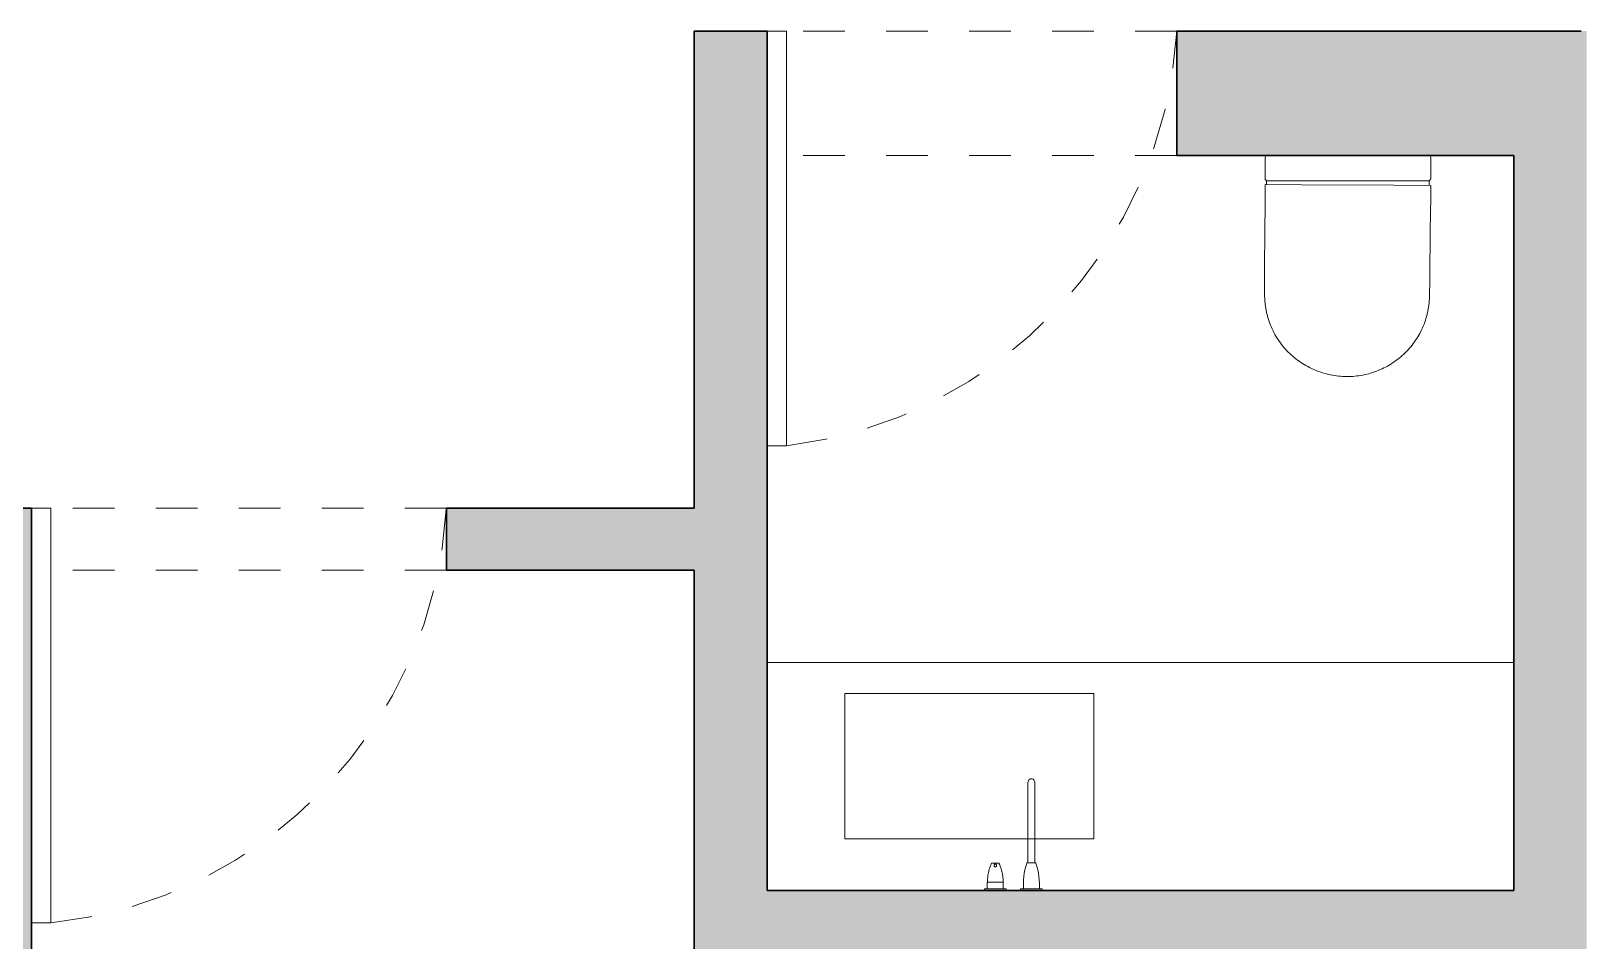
# Model space of a CAD drawing. Header units: metres. Extents: x 44.7 to 67.2, y 8.3 to 25.4.
# Drawn here: x 56.582 to 60.324, y 12.81 to 15.003 of the extents above; entities that cross this region are included whole.
import ezdxf

# ---------------------------------------------------------------- set-up
doc = ezdxf.new("R2010")
doc.units = ezdxf.units.M
doc.linetypes.add('HIDDEN', pattern=[0.375, 0.25, -0.125])
doc.linetypes.add('HIDDEN2', pattern=[0.1875, 0.125, -0.0625])
doc.layers.add('0A_ HATCH', color=7, linetype='Continuous')
for name, color, linetype, lineweight in [('0A_MOBFIJO', 253, 'Continuous', 5), ('0A_MOBILIARIO', 6, 'Continuous', 5), ('0A_MUROS', 7, 'Continuous', 30), ('0A_PROYECCIONES', 3, 'HIDDEN', 5), ('0A_PUERTAS', 8, 'Continuous', 9)]:
    doc.layers.add(name, color=color, linetype=linetype, lineweight=lineweight)

# ---------------------------------------------------------------- blocks, each defined once
blk = doc.blocks.new('faucet')
for p, q in [((21.0867, 13.3298), (21.087, 13.3322)), ((21.0867, 13.1366), (21.0867, 13.3298)), ((21.0878, 13.3345), (21.087, 13.3322)), ((21.0878, 13.3345), (21.0891, 13.3365)), ((21.0908, 13.338), (21.0891, 13.3365)), ((21.0908, 13.338), (21.0927, 13.3389)), ((21.0948, 13.3392), (21.0927, 13.3389)), ((21.0948, 13.3392), (21.0969, 13.3389)), ((21.0989, 13.338), (21.0969, 13.3389)), ((21.0989, 13.338), (21.1005, 13.3365)), ((21.1018, 13.3345), (21.1005, 13.3365)), ((21.1018, 13.3345), (21.1026, 13.3322)), ((21.1029, 13.3298), (21.1026, 13.3322)), ((21.1029, 13.3296), (21.1029, 13.3298)), ((21.1029, 13.1366), (21.1029, 13.3296)), ((20.9991, 13.1356), (20.999, 13.1354)), ((20.9993, 13.1356), (20.9991, 13.1356)), ((20.9995, 13.1357), (20.9993, 13.1356)), ((20.9998, 13.1357), (20.9995, 13.1357)), ((21.0003, 13.1357), (20.9998, 13.1357)), ((21.0003, 13.1357), (21.0156, 13.1357)), ((21.016, 13.1357), (21.0156, 13.1357)), ((21.0163, 13.1357), (21.016, 13.1357)), ((21.0165, 13.1356), (21.0163, 13.1357)), ((21.0167, 13.1356), (21.0165, 13.1356)), ((21.0169, 13.1354), (21.0167, 13.1356)), ((21.0839, 13.1357), (21.0813, 13.1277)), ((21.0843, 13.1363), (21.0839, 13.1357)), ((21.0848, 13.1366), (21.0843, 13.1363)), ((21.0854, 13.1366), (21.0848, 13.1366)), ((21.0854, 13.1366), (21.0867, 13.1366)), ((21.1029, 13.1366), (21.0867, 13.1366)), ((21.1042, 13.1366), (21.1029, 13.1366)), ((21.1048, 13.1366), (21.1042, 13.1366)), ((21.1054, 13.1363), (21.1048, 13.1366)), ((21.1058, 13.1357), (21.1054, 13.1363)), ((21.1083, 13.1277), (21.1058, 13.1357)), ((20.9896, 13.1015), (20.9893, 13.0979)), ((20.99, 13.1048), (20.9896, 13.1015)), ((20.9903, 13.1072), (20.99, 13.1048)), ((20.9907, 13.1094), (20.9903, 13.1072)), ((20.9913, 13.1122), (20.9907, 13.1094)), ((20.992, 13.1152), (20.9913, 13.1122)), ((20.9927, 13.118), (20.992, 13.1152)), ((20.9935, 13.121), (20.9927, 13.118)), ((20.9946, 13.1244), (20.9935, 13.121)), ((20.9959, 13.1281), (20.9946, 13.1244)), ((20.9973, 13.1316), (20.9959, 13.1281)), ((20.9984, 13.1343), (20.9973, 13.1316)), ((20.9989, 13.1353), (20.9984, 13.1343)), ((20.999, 13.1354), (20.9989, 13.1353)), ((21.0049, 13.1301), (21.0052, 13.1315)), ((21.0052, 13.1288), (21.0049, 13.1301)), ((21.0052, 13.1315), (21.0058, 13.1326)), ((21.0058, 13.1277), (21.0052, 13.1288)), ((21.0058, 13.1326), (21.0068, 13.1333)), ((21.0068, 13.1269), (21.0058, 13.1277)), ((21.0068, 13.1333), (21.0079, 13.1336)), ((21.0079, 13.1266), (21.0068, 13.1269)), ((21.0079, 13.1336), (21.0091, 13.1333)), ((21.0091, 13.1269), (21.0079, 13.1266)), ((21.0091, 13.1333), (21.01, 13.1326)), ((21.01, 13.1277), (21.0091, 13.1269)), ((21.01, 13.1326), (21.0107, 13.1315)), ((21.0107, 13.1288), (21.01, 13.1277)), ((21.0107, 13.1315), (21.0109, 13.1301)), ((21.0109, 13.1301), (21.0107, 13.1288)), ((21.017, 13.1353), (21.0169, 13.1354)), ((21.0174, 13.1343), (21.017, 13.1353)), ((21.0186, 13.1316), (21.0174, 13.1343)), ((21.02, 13.1281), (21.0186, 13.1316)), ((21.0213, 13.1244), (21.02, 13.1281)), ((21.0224, 13.121), (21.0213, 13.1244)), ((21.0232, 13.118), (21.0224, 13.121)), ((21.0239, 13.1152), (21.0232, 13.118)), ((21.0245, 13.1122), (21.0239, 13.1152)), ((21.0251, 13.1094), (21.0245, 13.1122)), ((21.0255, 13.1072), (21.0251, 13.1094)), ((21.0259, 13.1048), (21.0255, 13.1072)), ((21.0262, 13.1015), (21.0259, 13.1048)), ((21.0266, 13.0979), (21.0262, 13.1015)), ((21.0765, 13.1036), (21.0758, 13.0958)), ((21.0776, 13.1116), (21.0765, 13.1036)), ((21.0792, 13.1197), (21.0776, 13.1116)), ((21.0813, 13.1277), (21.0792, 13.1197)), ((21.1105, 13.1197), (21.1083, 13.1277)), ((21.1121, 13.1116), (21.1105, 13.1197)), ((21.1132, 13.1036), (21.1121, 13.1116)), ((21.1138, 13.0958), (21.1132, 13.1036)), ((20.9816, 13.0738), (20.9809, 13.07)), ((20.9809, 13.07), (20.9809, 13.0698)), ((20.9809, 13.0698), (20.981, 13.0696)), ((20.981, 13.0696), (20.9812, 13.0695)), ((20.9812, 13.0695), (20.9813, 13.0694)), ((20.9813, 13.0694), (20.9831, 13.0693)), ((20.9817, 13.0739), (20.9816, 13.0738)), ((20.9819, 13.074), (20.9817, 13.0739)), ((20.982, 13.0741), (20.9819, 13.074)), ((20.9822, 13.0741), (20.982, 13.0741)), ((20.9886, 13.0741), (20.9822, 13.0741)), ((21.0327, 13.0693), (20.9831, 13.0693)), ((20.9886, 13.0902), (20.9888, 13.0914)), ((20.9886, 13.0901), (20.9886, 13.0902)), ((20.9886, 13.09), (20.9886, 13.0901)), ((20.9886, 13.09), (20.9887, 13.09)), ((20.9886, 13.09), (20.9887, 13.09)), ((20.9887, 13.0888), (20.9886, 13.0883)), ((20.9886, 13.0883), (20.9886, 13.0741)), ((21.0272, 13.0741), (20.9886, 13.0741)), ((20.9901, 13.09), (20.9887, 13.09)), ((20.989, 13.0892), (20.9887, 13.0888)), ((20.9891, 13.0944), (20.9888, 13.0914)), ((20.9896, 13.0894), (20.989, 13.0892)), ((20.9893, 13.0979), (20.9891, 13.0944)), ((20.9898, 13.0895), (20.9896, 13.0894)), ((20.9901, 13.0897), (20.9898, 13.0895)), ((20.9901, 13.09), (20.9901, 13.0897)), ((21.0257, 13.09), (20.9901, 13.09)), ((21.0258, 13.0897), (21.0257, 13.09)), ((21.0271, 13.09), (21.0257, 13.09)), ((21.026, 13.0895), (21.0258, 13.0897)), ((21.0263, 13.0894), (21.026, 13.0895)), ((21.0268, 13.0892), (21.0263, 13.0894)), ((21.0268, 13.0944), (21.0266, 13.0979)), ((21.027, 13.0914), (21.0268, 13.0944)), ((21.0271, 13.0888), (21.0268, 13.0892)), ((21.0273, 13.0902), (21.027, 13.0914)), ((21.0272, 13.09), (21.0271, 13.09)), ((21.0272, 13.0883), (21.0271, 13.0888)), ((21.0272, 13.09), (21.0273, 13.0902)), ((21.0272, 13.09), (21.0272, 13.09)), ((21.0272, 13.0741), (21.0272, 13.0883)), ((21.0337, 13.0741), (21.0272, 13.0741)), ((21.0327, 13.0693), (21.0345, 13.0694)), ((21.0338, 13.0741), (21.0337, 13.0741)), ((21.034, 13.074), (21.0338, 13.0741)), ((21.0341, 13.0739), (21.034, 13.074)), ((21.0342, 13.0738), (21.0341, 13.0739)), ((21.035, 13.07), (21.0342, 13.0738)), ((21.0345, 13.0694), (21.0347, 13.0695)), ((21.0347, 13.0695), (21.0348, 13.0696)), ((21.0348, 13.0696), (21.0349, 13.0698)), ((21.0349, 13.0698), (21.035, 13.07)), ((21.0685, 13.0738), (21.0678, 13.07)), ((21.0678, 13.07), (21.0678, 13.0698)), ((21.0678, 13.0698), (21.0679, 13.0696)), ((21.0679, 13.0696), (21.0681, 13.0695)), ((21.0681, 13.0695), (21.0682, 13.0694)), ((21.0682, 13.0694), (21.07, 13.0693)), ((21.0686, 13.0739), (21.0685, 13.0738)), ((21.0688, 13.074), (21.0686, 13.0739)), ((21.0689, 13.0741), (21.0688, 13.074)), ((21.0691, 13.0741), (21.0689, 13.0741)), ((21.0756, 13.0741), (21.0691, 13.0741)), ((21.0742, 13.0693), (21.07, 13.0693)), ((21.0742, 13.0693), (21.0756, 13.0694)), ((21.0758, 13.0958), (21.0756, 13.0881)), ((21.0756, 13.0881), (21.0756, 13.0741)), ((21.1141, 13.0741), (21.0756, 13.0741)), ((21.0756, 13.0694), (21.0756, 13.0691)), ((21.0756, 13.0694), (21.0763, 13.0693)), ((21.1141, 13.0691), (21.0756, 13.0691)), ((21.1141, 13.0693), (21.0763, 13.0693)), ((21.1141, 13.0881), (21.1138, 13.0958)), ((21.1141, 13.0741), (21.1141, 13.0881)), ((21.1206, 13.0741), (21.1141, 13.0741)), ((21.1141, 13.0691), (21.1141, 13.0693)), ((21.1196, 13.0693), (21.1141, 13.0693)), ((21.1196, 13.0693), (21.1214, 13.0694)), ((21.1207, 13.0741), (21.1206, 13.0741)), ((21.1209, 13.074), (21.1207, 13.0741)), ((21.121, 13.0739), (21.1209, 13.074)), ((21.1211, 13.0738), (21.121, 13.0739)), ((21.1219, 13.07), (21.1211, 13.0738)), ((21.1214, 13.0694), (21.1216, 13.0695)), ((21.1216, 13.0695), (21.1217, 13.0696)), ((21.1217, 13.0696), (21.1218, 13.0698)), ((21.1218, 13.0698), (21.1219, 13.07))]:
    blk.add_line(p, q)

msp = doc.modelspace()

# ---------------------------------------------------------------- hatches: boundary and pattern name
at = {"layer": '0A_ HATCH', "transparency": 33554534}
h = msp.add_hatch(color=256, dxfattribs=at)
h.dxf.hatch_style = 1
h.paths.add_polyline_path([(51.6326, 15.0034), (45.7029, 15.0034), (45.667, 14.8534), (51.6326, 14.8534)])
h.paths.add_polyline_path([(55.4326, 13.8534), (51.4826, 13.8534), (51.4826, 10.9484), (51.6326, 10.9484), (51.6326, 13.7034), (55.4326, 13.7034)])
h.paths.add_polyline_path([(56.5826, 13.8534), (56.4326, 13.8534), (56.4326, 10.9484), (56.5826, 10.9484)])
h.paths.add_polyline_path([(58.3553, 15.0034), (58.1799, 15.0034), (58.1799, 13.8534), (57.5826, 13.8534), (57.5826, 13.7034), (58.1799, 13.7034), (58.1799, 12.7357), (60.1676, 12.7357), (60.1676, 11.1484), (60.1726, 11.1484), (60.1926, 11.1284), (60.1926, 10.7983), (60.1726, 10.7983), (64.5426, 10.7983), (64.5426, 10.9484), (60.3303, 10.9484), (60.3303, 15.0034), (59.3426, 15.0034), (59.3426, 14.7034), (60.1549, 14.7034), (60.1549, 12.9311), (58.3553, 12.9311)])

# ---------------------------------------------------------------- linework, layer by layer
at = {"layer": '0A_MOBFIJO', "linetype": 'ByBlock'}
for p, q in [((59.949, 14.7034), (59.5611, 14.7034)), ((59.5611, 14.7034), (59.5611, 14.7034)), ((59.5611, 14.7034), (59.949, 14.7034)), ((59.949, 14.7034), (59.949, 14.7034)), ((59.949, 14.7034), (59.949, 14.7033)), ((59.6437, 14.6328), (59.5556, 14.6333)), ((59.5557, 14.6476), (59.5557, 14.6476)), ((59.5611, 14.642), (59.949, 14.642)), ((59.5611, 14.642), (59.5611, 14.642)), ((59.949, 14.642), (59.5611, 14.642)), ((59.6439, 14.6328), (59.8659, 14.6316)), ((59.949, 14.642), (59.949, 14.642)), ((59.949, 14.642), (59.949, 14.642)), ((59.8659, 14.6316), (59.8661, 14.6316)), ((59.8661, 14.6316), (59.9541, 14.6311)), ((59.9541, 14.6311), (59.9542, 14.6311)), ((58.5426, 13.4061), (58.5426, 13.0561)), ((58.5426, 13.4061), (59.1426, 13.4061)), ((59.1426, 13.4061), (59.1426, 13.0561)), ((58.5426, 13.0561), (59.1426, 13.0561))]:
    msp.add_line(p, q, dxfattribs=at)
for points in [[(59.5589, 14.6425), (59.5589, 14.6422), (59.5589, 14.6393), (59.559, 14.6359), (59.559, 14.6332)], [(59.9511, 14.6312), (59.9511, 14.6318), (59.9511, 14.6358), (59.9512, 14.6393), (59.9513, 14.6422), (59.9513, 14.6425)], [(59.9549, 14.6292), (59.9545, 14.6306), (59.9545, 14.6308), (59.9544, 14.631), (59.9543, 14.6311), (59.9542, 14.6311)]]:
    msp.add_lwpolyline(points, dxfattribs=at)
for centre, radius, start, end in [((84.3073, 14.6152), 24.7517, 179.80804, 179.92506), ((59.5612, 14.6979), 0.00543, 90.5166, 181.6335), ((59.9489, 14.6975), 0.0059, 3.6083, 88.1805), ((50.7162, 14.6471), 9.2386, 0.0027, 0.3148), ((59.5613, 14.6476), 0.00563, 180.4574, 268.6235), ((84.3073, 14.6152), 24.7517, 179.95818, 180.09867), ((59.9487, 14.6481), 0.00618, 272.7931, 354.0445), ((50.7162, 14.6471), 9.2386, 359.53757, 359.88903)]:
    msp.add_arc(centre, radius, start, end, dxfattribs=at)
for points, knots in [([(59.5557, 14.5726), (59.5543, 14.4586), (59.5543, 14.4464), (59.5543, 14.4278), (59.5543, 14.4118), (59.5543, 14.3991), (59.5543, 14.3895), (59.5543, 14.3815), (59.5543, 14.3751), (59.5543, 14.3703), (59.5544, 14.3654), (59.5546, 14.359), (59.5551, 14.3508), (59.5562, 14.3412), (59.5578, 14.3315), (59.5598, 14.322), (59.5631, 14.3094), (59.5684, 14.294), (59.5766, 14.2762), (59.5865, 14.2594), (59.5981, 14.2436), (59.6156, 14.2242), (59.6409, 14.2034), (59.6754, 14.1848), (59.713, 14.1732), (59.739, 14.1706), (59.7521, 14.1705)], [189.635436, 189.635436, 189.635436, 189.635436, 205.1626, 222.258975, 239.353023, 247.9018, 256.457147, 265.009532, 269.286926, 273.579428, 277.892825, 282.228259, 290.933489, 299.635942, 308.337553, 317.04381, 325.752936, 343.169765, 360.589414, 378.011205, 395.44899, 412.892332, 447.71952, 482.538906, 517.358958, 552.180035, 552.180035, 552.180035, 552.180035]), ([(59.9546, 14.5725), (59.9541, 14.5682), (59.9539, 14.5541), (59.9535, 14.5215), (59.9532, 14.4896), (59.9529, 14.464), (59.9527, 14.4448), (59.9525, 14.4257), (59.9524, 14.4097), (59.9523, 14.3969), (59.9522, 14.3874), (59.9521, 14.3794), (59.952, 14.373), (59.9519, 14.3682), (59.9518, 14.3633), (59.9515, 14.3569), (59.9509, 14.3488), (59.9497, 14.3391), (59.948, 14.3295), (59.9459, 14.3199), (59.9425, 14.3074), (59.937, 14.292), (59.9286, 14.2744), (59.9185, 14.2576), (59.9068, 14.242), (59.8891, 14.2228), (59.8636, 14.2022), (59.8288, 14.184), (59.7912, 14.1728), (59.7651, 14.1704), (59.7521, 14.1705)], [83.533868, 83.533868, 83.533868, 83.533868, 102.580849, 136.774502, 170.9684, 188.065467, 205.1626, 222.258975, 239.353023, 247.9018, 256.457147, 265.009532, 269.286926, 273.579428, 277.892825, 282.228259, 290.933489, 299.635942, 308.337553, 317.04381, 325.752936, 343.169765, 360.589414, 378.011205, 395.44899, 412.892332, 447.71952, 482.538906, 517.358958, 552.180035, 552.180035, 552.180035, 552.180035])]:
    msp.add_open_spline(points, degree=3, knots=knots, dxfattribs=at)
at = {"layer": '0A_MOBILIARIO'}
msp.add_line((60.1549, 13.4811), (58.3553, 13.4811), dxfattribs=at)
at = {"layer": '0A_MUROS'}
for p, q in [((58.3553, 15.0034), (58.1799, 15.0034)), ((58.1799, 15.0034), (58.1799, 13.8534)), ((58.3553, 15.0034), (58.3553, 12.9311)), ((60.3176, 15.0034), (59.3426, 15.0034)), ((59.3426, 14.7034), (59.3426, 15.0034)), ((60.1549, 14.7034), (59.3426, 14.7034)), ((60.1549, 14.7034), (60.1549, 12.9311)), ((56.4326, 13.8534), (56.5826, 13.8534)), ((56.5826, 13.8534), (56.5826, 10.9484)), ((57.5826, 13.8534), (57.5826, 13.7034)), ((58.1799, 13.8534), (57.5826, 13.8534)), ((57.5826, 13.7034), (58.1799, 13.7034)), ((58.1799, 13.7034), (58.1799, 12.7357)), ((60.1549, 12.9311), (58.3553, 12.9311))]:
    msp.add_line(p, q, dxfattribs=at)
at = {"layer": '0A_PROYECCIONES', "linetype": 'HIDDEN2', "ltscale": 0.7}
for p, q in [((59.3426, 15.0034), (58.3553, 15.0034)), ((59.3426, 14.7034), (58.3553, 14.7034)), ((57.5826, 13.8534), (56.5826, 13.8534)), ((57.5826, 13.7034), (56.5826, 13.7034))]:
    msp.add_line(p, q, dxfattribs=at)
at = {"layer": '0A_PUERTAS'}
for points in [[(58.3553, 14.0034), (58.4018, 14.0034), (58.4018, 15.0034), (58.3553, 15.0034)], [(56.5826, 12.8534), (56.6291, 12.8534), (56.6291, 13.8534), (56.5826, 13.8534)]]:
    msp.add_lwpolyline(points, close=True, dxfattribs=at)
at = {"layer": '0A_PUERTAS', "linetype": 'HIDDEN2', "ltscale": 0.7}
for centre, radius, start, end in [((58.2738, 15.0663), 1.0706, 276.868, 356.6279), ((56.5168, 13.915), 1.0676, 276.0409, 356.6878)]:
    msp.add_arc(centre, radius, start, end, dxfattribs=at)

# ---------------------------------------------------------------- block references
at = {"layer": '0A_MOBFIJO'}
msp.add_blockref('faucet', (37.8974, -0.1383), dxfattribs=at)

doc.saveas('drawing.dxf')
